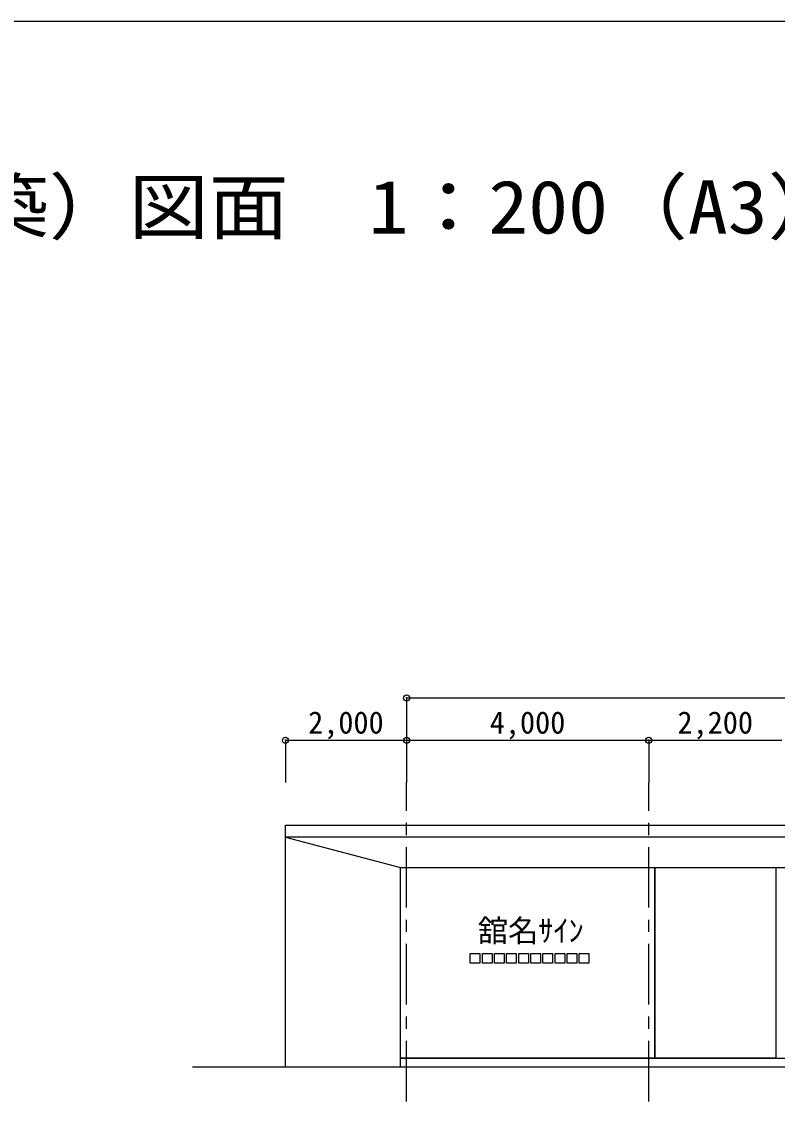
# Model space of a CAD drawing. Units: millimetres at full size, sheet at 1:200. Extents: x -41288 to 40712, y -30566 to 25834.
# Drawn here: x -288 to 12195, y 7999 to 25834 of the extents above; entities that cross this region are included whole.
import ezdxf
from ezdxf.enums import TextEntityAlignment as Align

# ---------------------------------------------------------------- set-up
doc = ezdxf.new("R2010")
doc.units = ezdxf.units.MM
doc.header["$LTSCALE"] = 200
doc.header["$PDMODE"] = 32
doc.header["$PDSIZE"] = 100
doc.linetypes.add('CHAIN1', pattern=[8, 5, -1, 1, -1])
for name, color, linetype in [('0-5_雑', 7, 'Continuous'), ('1-0_一 般', 7, 'Continuous'), ('1-9_0', 7, 'Continuous'), ('1-B_寸法', 7, 'Continuous')]:
    doc.layers.add(name, color=color, linetype=linetype)
doc.styles.add('ＭＳ ゴシック', font='')
doc.styles.get('ＭＳ ゴシック').set_extended_font_data('MS Gothic')

msp = doc.modelspace()

# ---------------------------------------------------------------- linework, layer by layer
at = {"layer": '0-5_雑'}
msp.add_line((40711.6, 25833.9), (-41288.4, 25833.9), dxfattribs=at)
at = {"layer": '1-0_一 般'}
for p, q in [((6069.6, 14664), (33969.6, 14664)), ((6069.6, 14664), (6069.6, 13964)), ((4069.6, 13964), (6069.6, 13964)), ((4069.6, 13964), (4069.6, 13264)), ((6069.6, 13964), (6069.6, 13264)), ((6069.6, 13964), (10069.6, 13964)), ((10069.6, 13964), (10069.6, 13264)), ((10069.6, 13964), (12269.6, 13964))]:
    msp.add_line(p, q, dxfattribs=at)
for p in [(6069.6, 14664), (4069.6, 13964), (6069.6, 13964), (10069.6, 13964)]:
    msp.add_point(p, dxfattribs=at)
at = {"layer": '1-9_0', "linetype": 'CHAIN1'}
for p, q in [((6069.6, 7999.2), (6069.6, 13264)), ((10069.6, 7999.2), (10069.6, 13264))]:
    msp.add_line(p, q, dxfattribs=at)
at = {"layer": '1-9_0'}
for p, q in [((4069.6, 8564), (4069.6, 12564)), ((35969.6, 8564), (2531.8, 8564)), ((39889.6, 8564), (2807.6, 8564))]:
    msp.add_line(p, q, dxfattribs=at)
msp.add_lwpolyline([(4069.6, 12564), (35969.6, 12564), (35969.6, 8564)], dxfattribs=at)
for points in [[(4069.6, 12564), (35969.6, 12564), (35969.6, 12364), (4069.6, 12364)], [(5969.6, 11864), (34069.6, 11864), (35969.6, 12364), (4069.6, 12364)], [(5969.6, 11864), (10169.6, 11864), (10169.6, 8714), (5969.6, 8714)], [(10169.6, 11864), (12169.6, 11864), (12169.6, 8714), (10169.6, 8714)], [(7122.6, 10444), (7282.6, 10444), (7282.6, 10284), (7122.6, 10284)], [(7322.6, 10444), (7482.6, 10444), (7482.6, 10284), (7322.6, 10284)], [(7522.6, 10444), (7682.6, 10444), (7682.6, 10284), (7522.6, 10284)], [(7722.6, 10444), (7882.6, 10444), (7882.6, 10284), (7722.6, 10284)], [(7922.6, 10444), (8082.6, 10444), (8082.6, 10284), (7922.6, 10284)], [(8122.6, 10444), (8282.6, 10444), (8282.6, 10284), (8122.6, 10284)], [(8322.6, 10444), (8482.6, 10444), (8482.6, 10284), (8322.6, 10284)], [(8522.6, 10444), (8682.6, 10444), (8682.6, 10284), (8522.6, 10284)], [(8722.6, 10444), (8882.6, 10444), (8882.6, 10284), (8722.6, 10284)], [(8922.6, 10444), (9082.6, 10444), (9082.6, 10284), (8922.6, 10284)], [(5969.6, 8714), (34069.6, 8714), (34069.6, 8564), (5969.6, 8564)]]:
    msp.add_lwpolyline(points, close=True, dxfattribs=at)

# ---------------------------------------------------------------- texts
at = {"layer": '0-5_雑', "style": 'ＭＳ ゴシック', "width": 1.1}
msp.add_text('ガイダンス施設（新築）図面\u30001：200（A3）', height=879.8, dxfattribs=at).set_placement((-13038.4, 22069.8), align=Align.BOTTOM_LEFT)
at = {"layer": '1-0_一 般', "style": 'ＭＳ ゴシック'}
for s, p in [('2,000', (4444.6, 13964)), ('4,000', (7444.6, 13964)), ('2,200', (10544.6, 13964))]:
    msp.add_text(s, height=366.6, dxfattribs=at).set_placement(p, align=Align.BOTTOM_LEFT)
at = {"layer": '1-B_寸法', "style": 'ＭＳ ゴシック'}
msp.add_text('舘名ｻｲﾝ', height=366.6, dxfattribs=at).set_placement((7245.1, 10526), align=Align.BOTTOM_LEFT)

doc.saveas('drawing.dxf')
